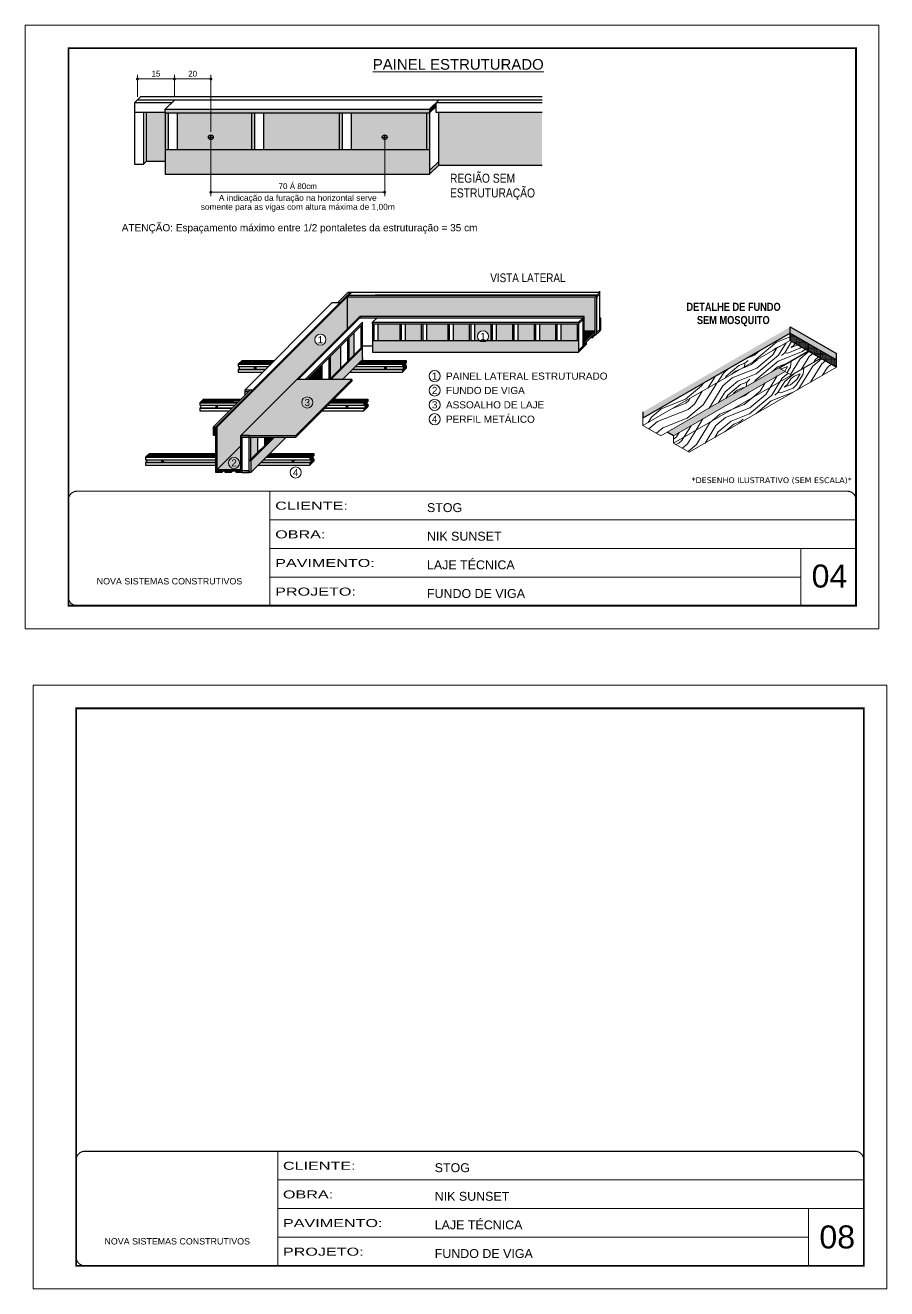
# Model space of a CAD drawing. Extents: x 1915 to 8168, y 631 to 2830.
# Drawn here: x 6670 to 8168, y 631 to 2830 of the extents above; entities that cross this region are included whole.
import ezdxf
from ezdxf.enums import TextEntityAlignment as Align

# ---------------------------------------------------------------- set-up
doc = ezdxf.new("R2010")
doc.units = 0
doc.linetypes.add('CONTINUO', pattern=[0])
doc.linetypes.add('DASHED', pattern=[0.75, 0.5, -0.25])
for name, color, linetype, lineweight in [('CARIMBO', 255, 'Continuous', 9), ('Demarcação 1', 251, 'Continuous', 9), ('Folhas', 255, 'Continuous', 9), ('fundo', 100, 'Continuous', 9), ('Madeira', 126, 'Continuous', 18), ('SARRAFO DE PRESSAO', 251, 'DASHED', 9)]:
    doc.layers.add(name, color=color, linetype=linetype, lineweight=lineweight)
for name, color, linetype in [('COTA', 241, 'Continuous'), ('HACHURA MADEIRAS', 1, 'Continuous'), ('material do compensado', 7, 'Continuous'), ('texto', 7, 'Continuous')]:
    doc.layers.add(name, color=color, linetype=linetype)
doc.layers.add('Demarcação 2', color=7, linetype='Continuous', lineweight=9, true_color=0xe0e0e0)
doc.styles.add('ARIAL', font='arial.ttf')
doc.styles.add('CESAR1', font='arial.ttf', dxfattribs={"oblique": 15})
doc.styles.add('ROMANC', font='techb___.ttf', dxfattribs={"height": 2.5})
doc.styles.get("Standard").update_dxf_attribs({"font": 'arial.ttf'})
doc.styles.add('stylellllll', font='verdana.ttf', dxfattribs={"height": 2})
doc.styles.add('Tecnologia', font='')
doc.styles.add('texto', font='ARIALN.TTF')
doc.styles.get('Tecnologia').set_extended_font_data('Forgotten Futurist')
doc.dimstyles.new('1x', dxfattribs={"dimtxt": 10, "dimasz": 5, "dimexe": 7, "dimexo": 5, "dimgap": 4, "dimtad": 1, "dimdec": 1, "dimdsep": 46, "dimtxsty": 'Standard', "dimblk": 'DOT', "dimcen": 0.09, "dimclrd": 4, "dimclre": 4, "dimclrt": 2, "dimadec": 0, "dimazin": 2, "dimtfac": 1, "dimtdec": 1, "dimtmove": 0, "dimatfit": 3, "dimldrblk": 'DOT', "dimfxl": 1, "dimtolj": 1, "dimtzin": 0, "dimlwd": 9, "dimlwe": 9, "dimarcsym": 0})
pattern_1 = [(45, (4462.4954, 50469.1856), (0.99436891, 3.64601934), [4.6875, -0.9375, 0, -0.9375])]
pattern_2 = [(355, (-41664.18, -567.66), (111.07494, 93.20294), [5.12645, -97.40264]), (85, (-41620.2, -535.49), (-93.20294, 111.07494), [10.2529, -92.27619]), (40, (-41641.52, -543.914), (8.936, 102.13894), [7.24881, -21.74642, 7.24881, -14.497615, 50.751904, -43.50449]), (40, (-41669.73, -572.32), (8.936, 102.13894), [7.24983, -14.49967, 7.24983, -115.99871]), (40, (-41633.09, -565.235), (8.936, 102.13894), [7.24983, -137.7482]), (40, (-41623.324, -571.236), (8.936, 102.13894), [7.24983, -137.7482]), (40, (-41637.75, -559.68), (8.936, 102.13894), [7.24983, -137.7482]), (40, (-41642.41, -554.13), (8.936, 102.13894), [14.49967, -130.49838]), (40, (-41610.174, -479.76), (8.936, 102.13894), [14.49967, -130.49838]), (40, (-41652.18, -548.13), (8.936, 102.13894), [28.99933, -115.99871]), (40, (-41656.84, -542.57), (8.936, 102.13894), [28.99933, -115.99871]), (40, (-41587.77, -517.74), (8.936, 102.13894), [28.99933, -115.99871]), (40, (-41661.05, -531.91), (8.936, 102.13894), [21.7497, -123.24834]), (40, (-41680.14, -514.805), (8.936, 102.13894), [21.7497, -123.24834]), (40, (-41670.82, -525.91), (8.936, 102.13894), [21.7497, -123.24834]), (40, (-41601.75, -501.08), (8.936, 102.13894), [36.24951, -108.74853]), (40, (-41611.515, -495.08), (8.936, 102.13894), [36.24951, -108.74853]), (40, (-41603.535, -521.51), (8.936, 102.13894), [50.74931, -94.24873]), (21.56505, (-41653.07, -558.34), (102.138945, -8.936), [11.4631, -217.79893]), (21.56505, (-41629.963, -529.486), (102.138945, -8.936), [11.4631, -217.79893]), (21.56505, (-41635.964, -539.254), (102.138945, -8.936), [11.4631, -217.79893]), (21.56505, (-41659.07, -568.11), (102.138945, -8.936), [22.9262, -206.33583]), (21.56505, (-41634.623, -523.933), (102.138945, -8.936), [34.3893, -194.87273]), (21.56505, (-41644.39, -517.93), (102.138945, -8.936), [45.8524, -183.40963]), (21.56505, (-41654.157, -511.93), (102.138945, -8.936), [45.8524, -183.40963]), (21.56505, (-41666.798, -479.95), (102.138945, -8.936), [45.8524, -183.40963]), (21.56505, (-41667.69, -490.163), (102.138945, -8.936), [57.3155, -171.94653]), (21.56505, (-41663.48, -500.824), (102.138945, -8.936), [57.3155, -171.94653]), (58.43495, (-41631.304, -544.807), (8.936, 102.138945), [11.4631, -217.79893]), (58.43495, (-41647.52, -553.68), (8.936, 102.138945), [11.4631, -217.79893]), (58.43495, (-41664.18, -567.66), (8.936, 102.138945), [22.9262, -206.33583]), (58.43495, (-41632.197, -555.02), (8.936, 102.138945), [22.9262, -206.33583]), (58.43495, (-41674.84, -571.875), (8.936, 102.138945), [34.3893, -194.87273]), (58.43495, (-41685.054, -570.98), (8.936, 102.138945), [45.8524, -183.40963]), (58.43495, (-41592.68, -573.916), (8.936, 102.138945), [45.8524, -183.40963]), (58.43495, (-41627.537, -560.575), (8.936, 102.138945), [45.8524, -183.40963]), (58.43495, (-41608.003, -572.576), (8.936, 102.138945), [57.3155, -171.94653]), (58.43495, (-41617.77, -566.575), (8.936, 102.138945), [57.3155, -171.94653])]
pattern_3 = [(0, (-30771.6621, -8321.6127), (0.82275303, 1.645506056), [0, -1.645506056])]

# ---------------------------------------------------------------- blocks, each defined once
blk = doc.blocks.new('9999999999')
at = {"color": 30, "linetype": 'CONTINUO'}
for p, q in [((98564.6, 34230.2), (98564.6, 34429.4)), ((98564.6, 34379.6), (99584, 34379.6)), ((98564.6, 34329.8), (99488, 34329.8)), ((99584, 34329.8), (99488, 34329.8)), ((99488, 34329.8), (99488, 34230.2)), ((98564.6, 34280), (99488, 34280))]:
    blk.add_line(p, q, dxfattribs=at)
at = {"color": 30, "linetype": 'CONTINUO', "const_width": 2}
blk.add_lwpolyline([(99584, 34230.2), (99584, 34414.4, 0.414214), (99569, 34429.4), (98229, 34429.4, 0.414214), (98214, 34414.4), (98214, 34245.2, 0.414214), (98229, 34230.2), (99584, 34230.2)], format="xyb", dxfattribs=at)
at = {"layer": 'Folhas'}
blk.add_lwpolyline([(98139, 34190.2), (99624, 34190.2), (99624, 35240.2), (98139, 35240.2)], close=True, dxfattribs=at)
at = {"layer": 'Folhas', "color": 30, "const_width": 3}
blk.add_lwpolyline([(98214, 34230.2), (99584, 34230.2), (99584, 35200.2), (98214, 35200.2)], close=True, dxfattribs=at)
at = {"color": 7, "linetype": 'Continuous', "ltscale": 5, "style": 'ARIAL'}
for s, height, p in [('STOG', 15.48, (98837.7, 34393.1)), ('NIK SUNSET', 15.48, (98837.7, 34343.3)), ('LAJE TÉCNICA', 15.483, (98837.7, 34293.5)), ('NOVA SISTEMAS CONSTRUTIVOS', 11.059, (98263.2, 34267.2)), ('FUNDO DE VIGA', 15.483, (98837.7, 34243.7))]:
    blk.add_text(s, height=height, dxfattribs=at).set_placement(p)
at = {"layer": 'Folhas', "color": 7, "style": 'Tecnologia', "width": 1.5}
for s, p in [('CLIENTE:', (98573.7, 34397.2)), ('OBRA:', (98573.7, 34347.3)), ('PAVIMENTO:', (98573.7, 34297.5)), ('PROJETO:', (98573.7, 34247.7))]:
    blk.add_text(s, height=14, dxfattribs=at).set_placement(p)
blk = doc.blocks.new('_Dot')
at = {"color": 0, "linetype": 'ByBlock', "lineweight": -2}
blk.add_line((-0.5, 0), (-1, 0), dxfattribs=at)
at = {"color": 0, "linetype": 'ByBlock', "const_width": 0.5}
blk.add_lwpolyline([(-0.25, 0, 1), (0.25, 0, 1)], format="xyb", close=True, dxfattribs=at)
blk = doc.blocks.new('*D5')
at = {"layer": 'COTA', "color": 4, "lineweight": 9, "transparency": 16777216}
for p, q in [((6865.1, 2705.1), (6865.1, 2743.5)), ((6870.1, 2736.5), (6924.5, 2736.5)), ((6929.5, 2704.7), (6929.5, 2743.5))]:
    blk.add_line(p, q, dxfattribs=at)
at = {"layer": 'Defpoints', "color": 0, "transparency": 16777216}
for p in [(6929.5, 2736.5), (6865.1, 2700.1), (6929.5, 2699.7)]:
    blk.add_point(p, dxfattribs=at)
at = {"layer": 'COTA', "color": 4, "lineweight": 9, "transparency": 16777216, "xscale": 5, "yscale": 5, "zscale": 5, "rotation": 180}
blk.add_blockref('_Dot', (6865.1, 2736.5), dxfattribs=at)
at = {"layer": 'COTA', "color": 4, "lineweight": 9, "transparency": 16777216, "xscale": 5, "yscale": 5, "zscale": 5}
blk.add_blockref('_Dot', (6929.5, 2736.5), dxfattribs=at)
at = {"layer": 'COTA', "color": 2, "transparency": 16777216, "insert": (6897.3, 2745.6), "char_height": 10, "attachment_point": 5}
blk.add_mtext('\\A1;15', dxfattribs=at)
blk = doc.blocks.new('*D6')
at = {"layer": 'COTA', "color": 4, "lineweight": 9, "transparency": 16777216}
for p, q in [((6929.5, 2704.7), (6929.5, 2743.5)), ((6934.5, 2736.5), (6987.8, 2736.5)), ((6992.8, 2644.3), (6992.8, 2743.5))]:
    blk.add_line(p, q, dxfattribs=at)
at = {"layer": 'Defpoints', "color": 0, "transparency": 16777216}
for p in [(6992.8, 2736.5), (6929.5, 2699.7), (6992.8, 2639.3)]:
    blk.add_point(p, dxfattribs=at)
at = {"layer": 'COTA', "color": 4, "lineweight": 9, "transparency": 16777216, "xscale": 5, "yscale": 5, "zscale": 5, "rotation": 180}
blk.add_blockref('_Dot', (6929.5, 2736.5), dxfattribs=at)
at = {"layer": 'COTA', "color": 4, "lineweight": 9, "transparency": 16777216, "xscale": 5, "yscale": 5, "zscale": 5}
blk.add_blockref('_Dot', (6992.8, 2736.5), dxfattribs=at)
at = {"layer": 'COTA', "color": 2, "transparency": 16777216, "insert": (6961.1, 2745.6), "char_height": 10, "attachment_point": 5}
blk.add_mtext('\\A1;20', dxfattribs=at)
blk = doc.blocks.new('*D7')
at = {"layer": 'COTA', "color": 4, "lineweight": 9, "transparency": 16777216}
for p, q in [((6992.8, 2634.3), (6992.8, 2532.4)), ((7295.2, 2634.3), (7295.2, 2532.4)), ((6997.8, 2539.4), (7290.2, 2539.4))]:
    blk.add_line(p, q, dxfattribs=at)
at = {"layer": 'Defpoints', "color": 0, "transparency": 16777216}
for p in [(6992.8, 2639.3), (7295.2, 2639.3), (7295.2, 2539.4)]:
    blk.add_point(p, dxfattribs=at)
at = {"layer": 'COTA', "color": 4, "lineweight": 9, "transparency": 16777216, "xscale": 5, "yscale": 5, "zscale": 5, "rotation": 180}
blk.add_blockref('_Dot', (6992.8, 2539.4), dxfattribs=at)
at = {"layer": 'COTA', "color": 4, "lineweight": 9, "transparency": 16777216, "xscale": 5, "yscale": 5, "zscale": 5}
blk.add_blockref('_Dot', (7295.2, 2539.4), dxfattribs=at)
at = {"layer": 'COTA', "color": 2, "transparency": 16777216, "insert": (7144, 2549.8), "char_height": 10, "attachment_point": 5}
blk.add_mtext('\\A1;70 Á 80cm', dxfattribs=at)

msp = doc.modelspace()

# ---------------------------------------------------------------- hatches: boundary and pattern name
at = {"linetype": 'ByBlock', "ltscale": 2}
for points in [[(7373.33, 2683.64), (6913.28, 2683.64), (6913.28, 2677.26), (7373.33, 2677.26)], [(6913.17, 2613.55), (6918.49, 2613.55), (6918.49, 2677.15), (6913.17, 2677.15)], [(7063.35, 2613.55), (7068.68, 2613.55), (7068.68, 2677.15), (7063.35, 2677.15)], [(7254.3, 2266.05), (7256.65, 2268.41), (7256.65, 2309.85), (7254.3, 2307.49)], [(7273.95, 2281.29), (7276.39, 2281.29), (7276.39, 2310.01), (7273.95, 2310.01)], [(7321.23, 2281.29), (7323.67, 2281.29), (7323.67, 2310.01), (7321.23, 2310.01)], [(7358.76, 2281.29), (7361.2, 2281.29), (7361.2, 2310.01), (7358.76, 2310.01)], [(7404.69, 2281.29), (7407.13, 2281.29), (7407.13, 2310.01), (7404.69, 2310.01)], [(7442.23, 2281.29), (7444.66, 2281.29), (7444.66, 2310.01), (7442.23, 2310.01)], [(7479.76, 2281.29), (7482.2, 2281.29), (7482.2, 2310.01), (7479.76, 2310.01)], [(7517.29, 2281.29), (7519.73, 2281.29), (7519.73, 2310.01), (7517.29, 2310.01)], [(7554.83, 2281.29), (7557.27, 2281.29), (7557.27, 2310.01), (7554.83, 2310.01)], [(7592.36, 2281.29), (7594.8, 2281.29), (7594.8, 2310.01), (7592.36, 2310.01)], [(7629.89, 2281.29), (7632.33, 2281.29), (7632.33, 2310.01), (7629.89, 2310.01)], [(7671.22, 2319.99), (7669.2, 2319.99), (7669.2, 2317.75)], [(7230.96, 2245.19), (7233.31, 2247.55), (7233.31, 2286.84), (7230.96, 2284.49)], [(7254.41, 2266.16), (7254.41, 2268.64), (7201.01, 2215.24), (7201.01, 2213.35), (7201.6, 2213.35)], [(7200.9, 2254.1), (7198.55, 2251.75), (7198.55, 2213.25), (7200.9, 2213.25)], [(7103.74, 2113.22), (7101.17, 2113.22), (7059.72, 2071.77), (7062.28, 2071.77)], [(7086.53, 2098.58), (7088.88, 2100.93), (7088.88, 2113.12), (7086.53, 2113.12)]]:
    msp.add_hatch(color=256, dxfattribs=at).paths.add_polyline_path(points)
for points in [[(7384.68, 2688.51), (7384.68, 2694.89), (7373.33, 2683.63), (7373.33, 2677.26)], [(7215.73, 2613.55), (7221.06, 2613.55), (7221.06, 2677.26), (7215.73, 2677.26)], [(7661.59, 2290.2), (7661.59, 2294.4), (7657.36, 2290.2), (7657.36, 2286.01)], [(7646.42, 2279.35), (7640.44, 2273.42), (7640.44, 2269.23), (7646.42, 2275.16)], [(7001.2, 2131.38), (6997.54, 2131.38), (6997.54, 2116.52), (7001.2, 2116.52)]]:
    msp.add_hatch(color=256).paths.add_polyline_path(points)
h = msp.add_hatch(color=256)
h.paths.add_polyline_path([(7373.33, 2577.01), (7373.33, 2570.63), (7389.56, 2586.72), (7389.56, 2593.1)])
h.paths.add_polyline_path([(7368.01, 2613.55), (7373.33, 2613.55), (7373.33, 2677.26), (7368.01, 2677.26)])
at = {"linetype": 'Continuous', "ltscale": 1.5}
h = msp.add_hatch(dxfattribs=at)
h.set_pattern_fill('ANSI36', color=256, scale=15, style=0)
h.set_pattern_definition(pattern_1)
h.paths.add_polyline_path([(7044.96, 2244.68), (7042.46, 2242.17), (7099.02, 2242.17), (7101.52, 2244.68)])
h = msp.add_hatch(dxfattribs=at)
h.set_pattern_fill('ANSI36', color=256, scale=15, style=0)
h.set_pattern_definition(pattern_1)
h.paths.add_polyline_path([(7330.65, 2244.68), (7252.92, 2244.68), (7250.42, 2242.17), (7328.15, 2242.17)])
h.paths.add_polyline_path([(7330.65, 2244.68), (7328.15, 2242.17), (7328.15, 2228.56), (7330.65, 2231.06)])
h = msp.add_hatch(dxfattribs=at)
h.set_pattern_fill('ANSI36', color=256, scale=15, style=0)
h.set_pattern_definition(pattern_1)
h.paths.add_polyline_path([(6977.98, 2177.31), (6975.48, 2174.8), (7032.04, 2174.8), (7034.54, 2177.31)])
h = msp.add_hatch(dxfattribs=at)
h.set_pattern_fill('ANSI36', color=256, scale=15, style=0)
h.set_pattern_definition(pattern_1)
h.paths.add_polyline_path([(7263.67, 2177.31), (7261.17, 2174.8), (7261.17, 2161.19), (7263.67, 2163.69)])
h.paths.add_polyline_path([(7204.67, 2177.31), (7202.16, 2174.8), (7261.17, 2174.8), (7263.67, 2177.31)])
h = msp.add_hatch(dxfattribs=at)
h.set_pattern_fill('ANSI36', color=256, scale=15, style=0)
h.set_pattern_definition(pattern_1)
h.paths.add_polyline_path([(6883.91, 2082.68), (6881.4, 2080.18), (6988.88, 2080.18), (6988.88, 2082.68)])
h = msp.add_hatch(dxfattribs=at)
h.set_pattern_fill('ANSI36', color=256, scale=15, style=0)
h.set_pattern_definition(pattern_1)
h.paths.add_polyline_path([(7169.6, 2082.68), (7167.09, 2080.18), (7167.09, 2066.56), (7169.6, 2069.07)])
h.paths.add_polyline_path([(7093.5, 2082.68), (7090.99, 2080.18), (7167.09, 2080.18), (7169.6, 2082.68)])
at = {"linetype": 'ByBlock', "ltscale": 2}
h = msp.add_hatch(color=256, dxfattribs=at)
h.paths.add_polyline_path([(7011.98, 2054.39), (7003.76, 2054.39), (7003.76, 2051.47), (7011.98, 2051.47)])
h.paths.add_polyline_path([(7028.28, 2054.39), (7017.49, 2054.39), (7017.49, 2051.47), (7028.28, 2051.47)])
h.paths.add_polyline_path([(7044.83, 2054.39), (7036.61, 2054.39), (7036.61, 2051.47), (7044.83, 2051.47)])
at = {"layer": 'Demarcação 1'}
h = msp.add_hatch(color=256, dxfattribs=at)
h.paths.add_polyline_path([(7023.49, 2068.29, 1), (7042.85, 2068.29, 1)], flags=17)
h.paths.add_polyline_path([(7044.83, 2115.99), (7229.87, 2301.03), (7229.87, 2357.5), (7229.87, 2357.5), (7003.76, 2131.39), (7003.76, 2056.96), (7044.83, 2098.02)])
h.paths.add_polyline_path([(7173.69, 2282.82, -1), (7193.04, 2282.82, -1)], flags=16)
h.paths.add_polyline_path([(7025.29, 2059.03), (7041.05, 2059.03), (7041.05, 2077.59), (7025.29, 2077.59)], flags=24)
h.paths.add_polyline_path([(7175.49, 2273.57), (7191.24, 2273.57), (7191.24, 2292.13), (7175.49, 2292.13)], flags=24)
for points in [[(7229.87, 2301.03), (7251.81, 2322.97), (7642.38, 2322.97), (7642.38, 2297.34), (7661.59, 2297.34), (7661.59, 2357.5), (7229.87, 2357.5)], [(7642.38, 2297.34), (7642.38, 2278.29), (7661.59, 2297.34)]]:
    msp.add_hatch(color=256, dxfattribs=at).paths.add_polyline_path(points)
h = msp.add_hatch(color=256, dxfattribs=at)
h.paths.add_polyline_path([(7003.76, 2056.96), (7044.83, 2056.96), (7044.83, 2098.02)])
h.paths.add_polyline_path([(7023.49, 2068.29, -1), (7042.85, 2068.29, -1)], flags=16)
h.paths.add_polyline_path([(7025.29, 2059.03), (7041.05, 2059.03), (7041.05, 2077.59), (7025.29, 2077.59)], flags=24)
at = {"layer": 'Demarcação 2'}
for points in [[(6913.28, 2677.26), (6913.28, 2677.26), (6913.28, 2677.26), (6913.28, 2678.32), (6880.29, 2678.32), (6880.29, 2593.1), (6913.28, 2593.1)], [(6934.83, 2613.55), (7063.46, 2613.55), (7063.46, 2677.26), (6934.83, 2677.26)], [(7085.01, 2613.55), (7215.73, 2613.55), (7215.73, 2677.26), (7085.01, 2677.26)], [(7389.56, 2678.32), (7389.56, 2586.72), (7568.84, 2586.72), (7568.84, 2678.32)], [(7373.33, 2613.55), (6913.28, 2613.55), (6913.28, 2577.01), (6913.28, 2570.63), (7373.33, 2570.63)], [(7283.92, 2281.29), (7321.33, 2281.29), (7321.33, 2310.11), (7283.92, 2310.11)], [(7331.2, 2281.29), (7358.87, 2281.29), (7358.87, 2310.11), (7331.2, 2310.11)], [(7368.73, 2281.29), (7404.8, 2281.29), (7404.8, 2310.11), (7368.73, 2310.11)], [(7414.67, 2281.29), (7442.33, 2281.29), (7442.33, 2310.11), (7414.67, 2310.11)], [(7489.73, 2281.29), (7517.4, 2281.29), (7517.4, 2310.11), (7489.73, 2310.11)], [(7527.27, 2281.29), (7554.93, 2281.29), (7554.93, 2310.11), (7527.27, 2310.11)], [(7564.8, 2281.29), (7592.47, 2281.29), (7592.47, 2310.11), (7564.8, 2310.11)], [(7602.33, 2281.29), (7630, 2281.29), (7630, 2310.11), (7602.33, 2310.11)], [(7233.42, 2247.65), (7242.09, 2256.32), (7242.09, 2295.28), (7233.42, 2286.61)], [(7201.01, 2215.24), (7218.75, 2232.98), (7218.75, 2271.94), (7201.01, 2254.2)], [(7256.76, 2251.43), (7256.76, 2268.51), (7201.6, 2213.35), (7221.6, 2213.35), (7256.75, 2248.51)], [(7632.44, 2281.29), (7472.77, 2281.29, -0.3830345), (7459.84, 2281.29), (7274.06, 2281.29), (7274.06, 2261.29), (7632.44, 2261.29)], [(7160.16, 2213.35), (7186.34, 2213.35), (7186.34, 2239.53)], [(7062.07, 2074.12), (7074.32, 2086.37), (7074.32, 2113.22), (7062.07, 2113.22)], [(7124.04, 2113.22), (7118.55, 2113.22), (7103.74, 2113.22), (7062.28, 2071.77), (7062.28, 2051.47)], [(7088.99, 2101.04), (7101.17, 2113.22), (7088.99, 2113.22)]]:
    msp.add_hatch(color=256, dxfattribs=at).paths.add_polyline_path(points)
h = msp.add_hatch(color=256, dxfattribs=at)
h.paths.add_polyline_path([(7291.06, 2635.08, -1), (7299.42, 2635.08, -1)], flags=16)
h.paths.add_polyline_path([(7237.28, 2613.55), (7368.01, 2613.55), (7368.01, 2677.26), (7237.28, 2677.26)])
h = msp.add_hatch(color=256, dxfattribs=at)
h.paths.add_polyline_path([(7475.98, 2288.49, -1), (7456.63, 2288.49, -1)], flags=16)
h.paths.add_polyline_path([(7458.43, 2279.24), (7474.18, 2279.24), (7474.18, 2297.79), (7458.43, 2297.79)], flags=24)
h.paths.add_polyline_path([(7452.2, 2281.29), (7479.87, 2281.29), (7479.87, 2310.11), (7452.2, 2310.11)])
h = msp.add_hatch(color=256, dxfattribs=at)
h.paths.add_polyline_path([(7044.83, 2115.99), (7047.4, 2115.99), (7059.72, 2115.99), (7140.47, 2115.99), (7237.83, 2213.35), (7142.19, 2213.35)])
h.paths.add_polyline_path([(7152.57, 2163.97), (7168.44, 2163.97), (7168.44, 2182.86), (7152.57, 2182.86)], flags=24)
at = {"layer": 'fundo'}
h = msp.add_hatch(color=252, dxfattribs=at)
h.dxf.hatch_style = 1
h.paths.add_polyline_path([(7744.48, 2157.01), (7744.48, 2146.35), (8000.63, 2294.24), (8000.63, 2304.89)])
h = msp.add_hatch(color=252, dxfattribs=at)
h.dxf.hatch_style = 1
h.paths.add_polyline_path([(8031.71, 2286.95), (8000.63, 2304.89), (8000.63, 2294.24), (8031.71, 2276.3), (8081.04, 2247.81), (8081.04, 2258.47)])
h = msp.add_hatch(color=252, dxfattribs=at)
h.dxf.hatch_style = 1
h.paths.add_polyline_path([(7992, 2227.5), (7981.63, 2233.48), (7981.63, 2234.36), (7786.84, 2121.9), (7797.76, 2115.59)])
at = {"layer": 'HACHURA MADEIRAS'}
h = msp.add_hatch(dxfattribs=at)
h.set_pattern_fill('DOTS', scale=1.036539)
h.set_pattern_definition(pattern_3)
h.paths.add_polyline_path([(8031.71, 2263.27), (8031.71, 2276.3), (8000.63, 2294.24), (8000.63, 2281.22)])
h = msp.add_hatch(dxfattribs=at)
h.set_pattern_fill('DOTS', scale=1.036539)
h.set_pattern_definition(pattern_3)
h.paths.add_polyline_path([(8032.47, 2275.86), (8032.47, 2262.83), (8053.6, 2250.63), (8053.6, 2263.65)])
h = msp.add_hatch(dxfattribs=at)
h.set_pattern_fill('DOTS', scale=1.036539)
h.set_pattern_definition(pattern_3)
h.paths.add_polyline_path([(8053.91, 2263.48), (8053.91, 2250.46), (8081.04, 2234.79), (8081.04, 2247.81)])
at = {"layer": 'Madeira'}
h = msp.add_hatch(dxfattribs=at)
h.set_pattern_fill('PATRON00077', color=256, scale=102.529099, angle=355, pattern_type=2)
h.set_pattern_definition(pattern_2)
h.paths.add_polyline_path([(7744.48, 2146.35), (7744.48, 2133.33), (8000.63, 2281.22), (8000.63, 2294.24)])
h = msp.add_hatch(dxfattribs=at)
h.set_pattern_fill('PATRON00077', color=256, scale=102.529099, angle=355, pattern_type=2)
h.set_pattern_definition([(355, (-10561.66, -69808.23), (111.07494, 93.20294), [5.12645, -97.40264]), (85, (-10517.68, -69776.06), (-93.20294, 111.07494), [10.25291, -92.27619]), (40, (-10539, -69784.48), (8.936, 102.138945), [7.248807, -21.74642, 7.248807, -14.497615, 50.751904, -43.504487]), (40, (-10567.215, -69812.89), (8.936, 102.138945), [7.24983, -14.499665, 7.24983, -115.99871]), (40, (-10530.57, -69805.805), (8.936, 102.138945), [7.24983, -137.74821]), (40, (-10520.806, -69811.805), (8.936, 102.138945), [7.24983, -137.74821]), (40, (-10535.23, -69800.25), (8.936, 102.138945), [7.24983, -137.74821]), (40, (-10539.89, -69794.7), (8.936, 102.138945), [14.49967, -130.49838]), (40, (-10507.656, -69720.33), (8.936, 102.138945), [14.49967, -130.49838]), (40, (-10549.66, -69788.7), (8.936, 102.138945), [28.99933, -115.99871]), (40, (-10554.32, -69783.14), (8.936, 102.138945), [28.99933, -115.99871]), (40, (-10485.25, -69758.31), (8.936, 102.138945), [28.99933, -115.99871]), (40, (-10558.53, -69772.48), (8.936, 102.138945), [21.7497, -123.24834]), (40, (-10577.62, -69755.374), (8.936, 102.138945), [21.7497, -123.24834]), (40, (-10568.3, -69766.48), (8.936, 102.138945), [21.7497, -123.24834]), (40, (-10499.23, -69741.65), (8.936, 102.138945), [36.24951, -108.74853]), (40, (-10509, -69735.65), (8.936, 102.138945), [36.24951, -108.74853]), (40, (-10501.02, -69762.076), (8.936, 102.138945), [50.74931, -94.24873]), (21.56505, (-10550.554, -69798.91), (102.138945, -8.936), [11.4631, -217.79893]), (21.56505, (-10527.445, -69770.056), (102.138945, -8.936), [11.4631, -217.79893]), (21.56505, (-10533.446, -69779.823), (102.138945, -8.936), [11.4631, -217.79893]), (21.56505, (-10556.554, -69808.68), (102.138945, -8.936), [22.9262, -206.33583]), (21.56505, (-10532.105, -69764.502), (102.138945, -8.936), [34.3893, -194.87273]), (21.56505, (-10541.872, -69758.5), (102.138945, -8.936), [45.8524, -183.40963]), (21.56505, (-10551.64, -69752.5), (102.138945, -8.936), [45.8524, -183.40963]), (21.56505, (-10564.28, -69720.52), (102.138945, -8.936), [45.8524, -183.40963]), (21.56505, (-10565.173, -69730.733), (102.138945, -8.936), [57.31551, -171.94653]), (21.56505, (-10560.96, -69741.394), (102.138945, -8.936), [57.31551, -171.94653]), (58.43495, (-10528.786, -69785.377), (8.936, 102.138945), [11.4631, -217.79893]), (58.43495, (-10545, -69794.25), (8.936, 102.138945), [11.4631, -217.79893]), (58.43495, (-10561.66, -69808.23), (8.936, 102.138945), [22.9262, -206.33583]), (58.43495, (-10529.68, -69795.59), (8.936, 102.138945), [22.9262, -206.33583]), (58.43495, (-10572.32, -69812.444), (8.936, 102.138945), [34.3893, -194.87273]), (58.43495, (-10582.536, -69811.55), (8.936, 102.138945), [45.8524, -183.40963]), (58.43495, (-10490.164, -69814.486), (8.936, 102.138945), [45.8524, -183.40963]), (58.43495, (-10525.02, -69801.145), (8.936, 102.138945), [45.8524, -183.40963]), (58.43495, (-10505.485, -69813.146), (8.936, 102.138945), [57.31551, -171.94653]), (58.43495, (-10515.25, -69807.145), (8.936, 102.138945), [57.31551, -171.94653])])
h.paths.add_polyline_path([(7744.48, 2133.33), (7775.56, 2115.39), (8031.71, 2263.27), (8000.63, 2281.22)])
h = msp.add_hatch(dxfattribs=at)
h.set_pattern_fill('PATRON00077', color=256, scale=102.529099, angle=355, pattern_type=2)
h.set_pattern_definition(pattern_2)
h.paths.add_polyline_path([(7824.91, 2086.91), (8081.04, 2234.79), (8053.91, 2250.46), (7797.86, 2102.63)])
h = msp.add_hatch(dxfattribs=at)
h.set_pattern_fill('PATRON00077', color=256, scale=102.529099, angle=355, pattern_type=2)
h.set_pattern_definition([(355, (-41686.14, -554.92), (111.07494, 93.20294), [5.12645, -97.40264]), (85, (-41642.16, -522.75), (-93.20294, 111.07494), [10.2529, -92.27619]), (40, (-41663.48, -531.174), (8.936, 102.13894), [7.24881, -21.74642, 7.24881, -14.497615, 50.751904, -43.50449]), (40, (-41691.7, -559.58), (8.936, 102.13894), [7.24983, -14.49967, 7.24983, -115.99871]), (40, (-41655.055, -552.496), (8.936, 102.13894), [7.24983, -137.7482]), (40, (-41645.29, -558.496), (8.936, 102.13894), [7.24983, -137.7482]), (40, (-41659.715, -546.94), (8.936, 102.13894), [7.24983, -137.7482]), (40, (-41664.375, -541.39), (8.936, 102.13894), [14.49967, -130.49838]), (40, (-41632.14, -467.02), (8.936, 102.13894), [14.49967, -130.49838]), (40, (-41674.14, -535.39), (8.936, 102.13894), [28.99933, -115.99871]), (40, (-41678.8, -529.834), (8.936, 102.13894), [28.99933, -115.99871]), (40, (-41609.73, -505), (8.936, 102.13894), [28.99933, -115.99871]), (40, (-41683.016, -519.17), (8.936, 102.13894), [21.7497, -123.24834]), (40, (-41702.1, -502.065), (8.936, 102.13894), [21.7497, -123.24834]), (40, (-41692.78, -513.17), (8.936, 102.13894), [21.7497, -123.24834]), (40, (-41623.71, -488.34), (8.936, 102.13894), [36.24951, -108.74853]), (40, (-41633.48, -482.34), (8.936, 102.13894), [36.24951, -108.74853]), (40, (-41625.5, -508.77), (8.936, 102.13894), [50.74931, -94.24873]), (21.56505, (-41675.036, -545.6), (102.138945, -8.936), [11.4631, -217.79893]), (21.56505, (-41651.927, -516.747), (102.138945, -8.936), [11.4631, -217.79893]), (21.56505, (-41657.93, -526.514), (102.138945, -8.936), [11.4631, -217.79893]), (21.56505, (-41681.036, -555.37), (102.138945, -8.936), [22.9262, -206.33583]), (21.56505, (-41656.587, -511.193), (102.138945, -8.936), [34.3893, -194.87273]), (21.56505, (-41666.355, -505.193), (102.138945, -8.936), [45.8524, -183.40963]), (21.56505, (-41676.12, -499.19), (102.138945, -8.936), [45.8524, -183.40963]), (21.56505, (-41688.76, -467.21), (102.138945, -8.936), [45.8524, -183.40963]), (21.56505, (-41689.655, -477.424), (102.138945, -8.936), [57.3155, -171.94653]), (21.56505, (-41685.44, -488.085), (102.138945, -8.936), [57.3155, -171.94653]), (58.43495, (-41653.268, -532.07), (8.936, 102.138945), [11.4631, -217.79893]), (58.43495, (-41669.48, -540.94), (8.936, 102.138945), [11.4631, -217.79893]), (58.43495, (-41686.143, -554.92), (8.936, 102.138945), [22.9262, -206.33583]), (58.43495, (-41654.16, -542.28), (8.936, 102.138945), [22.9262, -206.33583]), (58.43495, (-41696.804, -559.135), (8.936, 102.138945), [34.3893, -194.87273]), (58.43495, (-41707.02, -558.24), (8.936, 102.138945), [45.8524, -183.40963]), (58.43495, (-41614.646, -561.177), (8.936, 102.138945), [45.8524, -183.40963]), (58.43495, (-41649.5, -547.836), (8.936, 102.138945), [45.8524, -183.40963]), (58.43495, (-41629.967, -559.837), (8.936, 102.138945), [57.3155, -171.94653]), (58.43495, (-41639.734, -553.836), (8.936, 102.138945), [57.3155, -171.94653])])
h.paths.add_polyline_path([(8002.77, 2221.28), (8053.6, 2250.63), (8031.94, 2263.2), (7981.63, 2233.48)])
h = msp.add_hatch(dxfattribs=at)
h.set_pattern_fill('PATRON00077', color=256, scale=102.529099, angle=355, pattern_type=2)
h.set_pattern_definition(pattern_2)
h.paths.add_polyline_path([(8003.13, 2221.07), (7991.85, 2227.58), (7797.69, 2115.55), (7797.76, 2102.57)])

# ---------------------------------------------------------------- linework, layer by layer
at = {"linetype": 'ByBlock', "ltscale": 2}
for p, q in [((6859.85, 2694.89), (6870.29, 2705.33)), ((6859.85, 2694.89), (6859.85, 2678.32)), ((6929.5, 2699.73), (6913.28, 2683.64)), ((6913.28, 2683.64), (7373.34, 2683.64)), ((6913.28, 2677.26), (6913.28, 2683.64)), ((7389.56, 2699.73), (7373.33, 2683.63)), ((7384.68, 2688.51), (7373.33, 2677.26)), ((7373.33, 2683.63), (7373.33, 2570.63)), ((7384.68, 2678.32), (7384.68, 2694.89)), ((6859.85, 2678.32), (6859.85, 2588.26)), ((6875.45, 2678.32), (6875.45, 2588.26)), ((6880.29, 2678.32), (6880.29, 2593.1)), ((6913.28, 2677.26), (6913.28, 2570.63)), ((6913.28, 2677.26), (6913.28, 2577.01)), ((6913.28, 2677.26), (7373.33, 2677.26)), ((6918.6, 2677.26), (6918.6, 2613.55)), ((6934.83, 2613.55), (6934.83, 2677.26)), ((7063.46, 2677.26), (7063.46, 2613.55)), ((7068.79, 2677.26), (7068.79, 2613.55)), ((7085.01, 2613.55), (7085.01, 2677.26)), ((7215.73, 2677.26), (7215.73, 2613.55)), ((7221.06, 2677.26), (7221.06, 2613.55)), ((7237.28, 2613.55), (7237.28, 2677.26)), ((7368.01, 2677.26), (7368.01, 2613.55)), ((7389.56, 2586.72), (7389.56, 2678.32)), ((6875.45, 2588.26), (6880.29, 2593.1)), ((6913.28, 2593.1), (6880.28, 2593.1)), ((6913.28, 2593.1), (6880.29, 2593.1)), ((7389.56, 2593.1), (7373.33, 2577.01)), ((7389.56, 2586.72), (7373.33, 2570.63)), ((7669.2, 2362.2), (7664.15, 2357.19)), ((7144.76, 2213.35), (7254.37, 2322.97)), ((7256.76, 2251.43), (7256.76, 2309.95)), ((7281.49, 2320.4), (7274.06, 2313.03)), ((7274.06, 2313.03), (7632.44, 2313.03)), ((7274.06, 2310.11), (7274.06, 2313.03)), ((7274.06, 2310.11), (7632.44, 2310.11)), ((7274.06, 2310.11), (7274.06, 2261.29)), ((7274.06, 2310.11), (7274.06, 2281.29)), ((7276.5, 2310.11), (7276.5, 2281.29)), ((7283.92, 2281.29), (7283.92, 2310.11)), ((7321.33, 2310.11), (7321.33, 2281.29)), ((7323.77, 2310.11), (7323.77, 2281.29)), ((7331.2, 2281.29), (7331.2, 2310.11)), ((7358.87, 2310.11), (7358.87, 2281.29)), ((7361.31, 2310.11), (7361.31, 2281.29)), ((7368.73, 2281.29), (7368.73, 2310.11)), ((7404.8, 2310.11), (7404.8, 2281.29)), ((7407.24, 2310.11), (7407.24, 2281.29)), ((7414.67, 2281.29), (7414.67, 2310.11)), ((7442.33, 2310.11), (7442.33, 2281.29)), ((7444.77, 2310.11), (7444.77, 2281.29)), ((7452.2, 2281.29), (7452.2, 2310.11)), ((7479.87, 2310.11), (7479.87, 2281.29)), ((7482.3, 2310.11), (7482.3, 2281.29)), ((7489.73, 2281.29), (7489.73, 2310.11)), ((7517.4, 2310.11), (7517.4, 2281.29)), ((7519.84, 2310.11), (7519.84, 2281.29)), ((7527.27, 2281.29), (7527.27, 2310.11)), ((7554.93, 2310.11), (7554.93, 2281.29)), ((7557.37, 2310.11), (7557.37, 2281.29)), ((7564.8, 2281.29), (7564.8, 2310.11)), ((7592.47, 2310.11), (7592.47, 2281.29)), ((7594.91, 2310.11), (7594.91, 2281.29)), ((7602.33, 2281.29), (7602.33, 2310.11)), ((7630, 2310.11), (7630, 2281.29)), ((7639.87, 2320.4), (7632.44, 2313.03)), ((7639.87, 2317.48), (7632.44, 2310.11)), ((7632.44, 2313.03), (7632.44, 2310.11)), ((7632.44, 2310.11), (7632.44, 2261.29)), ((7639.87, 2320.4), (7642.38, 2322.97)), ((7639.87, 2320.4), (7639.87, 2268.66)), ((7669.2, 2317.75), (7671.22, 2319.99)), ((7671.22, 2319.99), (7669.2, 2319.99)), ((7671.22, 2299.99), (7671.22, 2319.99)), ((7233.42, 2247.65), (7233.42, 2286.95)), ((7242.09, 2256.32), (7242.09, 2295.28)), ((7254.41, 2266.16), (7254.41, 2307.6)), ((7669.2, 2297.75), (7661.59, 2290.2)), ((7669.2, 2297.75), (7671.22, 2299.99)), ((7256.76, 2270.99), (7199.12, 2213.35)), ((7218.75, 2232.98), (7218.75, 2272.28)), ((7231.07, 2245.3), (7231.07, 2284.6)), ((7274.06, 2271.58), (7256.76, 2271.58)), ((7639.87, 2271.58), (7632.44, 2264.21)), ((7639.87, 2268.66), (7632.44, 2261.29)), ((7646.42, 2275.16), (7636.04, 2264.86)), ((7642.38, 2271.14), (7639.87, 2268.66)), ((7044.96, 2244.68), (7101.52, 2244.68)), ((7047.03, 2246.74), (7103.57, 2246.74)), ((7198.66, 2213.35), (7198.66, 2251.85)), ((7201.01, 2213.35), (7201.01, 2254.2)), ((7252.92, 2244.68), (7330.65, 2244.68)), ((7254.99, 2246.74), (7332.72, 2246.74)), ((7256.76, 2251.43), (7256.75, 2248.51)), ((7330.65, 2244.68), (7330.65, 2231.06)), ((7331.28, 2244.38), (7331.28, 2232.46)), ((7332.1, 2245.2), (7332.1, 2241.93)), ((7040.39, 2240.1), (7040.39, 2235.91)), ((7040.39, 2240.1), (7083.63, 2240.1)), ((7040.39, 2240.1), (7096.97, 2240.1)), ((7040.39, 2235.91), (7092.8, 2235.91)), ((7040.39, 2231.04), (7087.96, 2231.04)), ((7040.39, 2226.49), (7070.1, 2226.49)), ((7040.39, 2226.49), (7083.43, 2226.49)), ((7041.03, 2231.68), (7088.59, 2231.68)), ((7041.83, 2235.91), (7041.83, 2231.68)), ((7042.46, 2242.17), (7099.02, 2242.17)), ((7234.73, 2226.49), (7326.08, 2226.49)), ((7239.28, 2231.04), (7326.08, 2231.04)), ((7239.92, 2231.68), (7326.72, 2231.68)), ((7244.16, 2235.91), (7326.08, 2235.91)), ((7248.35, 2240.1), (7326.08, 2240.1)), ((7250.42, 2242.17), (7328.15, 2242.17)), ((7326.08, 2240.1), (7326.08, 2235.91)), ((7326.72, 2239.82), (7326.72, 2236.55)), ((7326.72, 2228.71), (7327.52, 2228.71)), ((7327.52, 2240.63), (7327.52, 2228.71)), ((7328.15, 2242.17), (7328.15, 2228.56)), ((7331.28, 2241.93), (7332.1, 2241.93)), ((7331.28, 2237.68), (7332.72, 2237.68)), ((7331.28, 2237.06), (7332.1, 2237.06)), ((7331.28, 2233.28), (7332.1, 2233.28)), ((7332.1, 2237.06), (7332.1, 2233.28)), ((7237.95, 2213.35), (7237.95, 2210.59)), ((6977.98, 2177.31), (7043.45, 2177.31)), ((6980.05, 2179.37), (7045.52, 2179.37)), ((7052.53, 2186.38), (7052.53, 2195.4)), ((7052.53, 2192.48), (7058.63, 2192.48)), ((7204.65, 2177.31), (7263.67, 2177.31)), ((7206.72, 2179.37), (7265.74, 2179.37)), ((7263.67, 2177.31), (7263.67, 2163.69)), ((7264.3, 2177.01), (7264.3, 2165.09)), ((7265.12, 2177.83), (7265.12, 2174.56)), ((6973.41, 2172.73), (7016.65, 2172.73)), ((6973.41, 2172.73), (7038.88, 2172.73)), ((6973.41, 2172.73), (6973.41, 2168.54)), ((6973.41, 2168.54), (7034.68, 2168.54)), ((6973.41, 2163.67), (7029.81, 2163.67)), ((6973.41, 2159.12), (7003.12, 2159.12)), ((6973.41, 2159.12), (7025.26, 2159.12)), ((6974.05, 2164.31), (7030.45, 2164.31)), ((6974.85, 2168.54), (6974.85, 2164.31)), ((6975.48, 2174.8), (7040.95, 2174.8)), ((7186.46, 2159.12), (7259.1, 2159.12)), ((7191.01, 2163.67), (7259.1, 2163.67)), ((7191.65, 2164.31), (7259.74, 2164.31)), ((7195.88, 2168.54), (7259.1, 2168.54)), ((7200.08, 2172.73), (7259.1, 2172.73)), ((7202.14, 2174.8), (7261.17, 2174.8)), ((7259.1, 2172.73), (7259.1, 2168.54)), ((7259.74, 2172.45), (7259.74, 2169.18)), ((7259.74, 2161.34), (7260.54, 2161.34)), ((7260.54, 2173.26), (7260.54, 2161.34)), ((7261.17, 2174.8), (7261.17, 2161.19)), ((7264.3, 2174.56), (7265.12, 2174.56)), ((7264.3, 2170.31), (7265.74, 2170.31)), ((7264.3, 2169.69), (7265.12, 2169.69)), ((7264.3, 2165.91), (7265.12, 2165.91)), ((7265.12, 2169.69), (7265.12, 2165.91)), ((6997.54, 2116.52), (6997.54, 2131.38)), ((6997.54, 2116.52), (7001.2, 2116.52)), ((7001.2, 2131.39), (7003.76, 2131.39)), ((7044.83, 2115.99), (7047.4, 2115.99)), ((7050.61, 2113.22), (7118.55, 2113.22)), ((7059.72, 2054.39), (7059.72, 2113.22)), ((7062.07, 2074.12), (7062.07, 2113.09)), ((7074.32, 2086.37), (7074.32, 2113.22)), ((7086.64, 2098.69), (7086.64, 2113.22)), ((7088.99, 2101.04), (7088.99, 2113.22)), ((7140.47, 2115.99), (7140.47, 2113.22)), ((6879.34, 2078.11), (6975.54, 2078.11)), ((6879.34, 2078.11), (7001.2, 2078.11)), ((6879.34, 2078.11), (6879.34, 2073.92)), ((6879.34, 2073.92), (7001.2, 2073.92)), ((6879.34, 2069.05), (7001.2, 2069.05)), ((6879.97, 2069.68), (7001.2, 2069.68)), ((6880.78, 2073.92), (6880.78, 2069.68)), ((6881.4, 2080.18), (7001.2, 2080.18)), ((6883.91, 2082.68), (7001.2, 2082.68)), ((6885.98, 2084.75), (7001.2, 2084.75)), ((7079.86, 2069.05), (7165.02, 2069.05)), ((7080.5, 2069.68), (7165.66, 2069.68)), ((7084.73, 2073.92), (7165.02, 2073.92)), ((7088.92, 2078.11), (7165.02, 2078.11)), ((7090.99, 2080.18), (7167.09, 2080.18)), ((7093.5, 2082.68), (7169.6, 2082.68)), ((7095.56, 2084.75), (7171.67, 2084.75)), ((7165.02, 2078.11), (7165.02, 2073.92)), ((7165.66, 2077.83), (7165.66, 2074.55)), ((7165.66, 2066.71), (7166.47, 2066.71)), ((7166.47, 2078.64), (7166.47, 2066.71)), ((7167.09, 2080.18), (7167.09, 2066.56)), ((7169.6, 2082.68), (7169.6, 2069.07)), ((7170.22, 2082.39), (7170.22, 2070.47)), ((7170.22, 2079.93), (7171.04, 2079.93)), ((7170.22, 2075.69), (7171.67, 2075.69)), ((7170.22, 2075.06), (7171.04, 2075.06)), ((7170.22, 2071.29), (7171.04, 2071.29)), ((7171.04, 2083.21), (7171.04, 2079.93)), ((7171.04, 2075.06), (7171.04, 2071.29)), ((6879.34, 2064.5), (6975.54, 2064.5)), ((6879.34, 2064.5), (7001.2, 2064.5)), ((7059.72, 2054.39), (7059.72, 2051.47)), ((7075.31, 2064.5), (7165.02, 2064.5))]:
    msp.add_line(p, q, dxfattribs=at)
for p, q in [((7568.84, 2705.33), (6870.29, 2705.33)), ((6924.63, 2694.89), (6859.85, 2694.89)), ((7568.84, 2699.73), (6864.69, 2699.73)), ((7568.84, 2694.89), (7384.68, 2694.89)), ((6913.28, 2678.32), (6859.85, 2678.32)), ((7568.84, 2678.32), (7384.68, 2678.32)), ((6913.15, 2613.55), (7373.33, 2613.55)), ((6859.85, 2588.26), (6875.45, 2588.26)), ((6913.28, 2570.63), (7373.33, 2570.63)), ((7234.92, 2365.12), (7001.2, 2131.39)), ((7237.49, 2365.12), (7003.76, 2131.39)), ((7231.26, 2365.12), (7213.17, 2347.02)), ((7229.87, 2357.5), (7661.59, 2357.5)), ((7229.87, 2357.5), (7229.87, 2301.03)), ((7669.2, 2365.12), (7231.26, 2365.12)), ((7232.44, 2360.07), (7664.15, 2360.07)), ((7664.15, 2360.07), (7278.54, 2360.07)), ((7664.15, 2360.07), (7661.59, 2357.5)), ((7661.59, 2290.2), (7661.59, 2357.5)), ((7669.2, 2365.12), (7664.15, 2360.07)), ((7664.15, 2292.75), (7664.15, 2360.07)), ((7664.15, 2360.07), (7664.15, 2353.91)), ((7669.2, 2299.99), (7669.2, 2367.35)), ((7669.2, 2297.75), (7669.2, 2365.12)), ((7203.27, 2347.02), (7052.53, 2195.4)), ((7216.83, 2347.02), (7203.27, 2347.02)), ((7251.81, 2322.97), (7044.83, 2115.99)), ((7157.08, 2213.35), (7256.76, 2313.03)), ((7160.16, 2213.35), (7256.76, 2309.95)), ((7642.38, 2322.97), (7251.81, 2322.97)), ((7639.87, 2320.4), (7251.81, 2320.4)), ((7256.76, 2261.29), (7256.76, 2313.03)), ((7642.38, 2271.14), (7642.38, 2322.97)), ((7661.59, 2294.4), (7640.44, 2273.42)), ((7661.59, 2297.34), (7642.38, 2278.29)), ((7657.36, 2290.2), (7657.36, 2286.01)), ((7669.2, 2300.67), (7664.15, 2295.63)), ((7256.75, 2268.51), (7201.6, 2213.35)), ((7274.06, 2281.29), (7632.44, 2281.29)), ((7646.42, 2275.16), (7646.42, 2279.35)), ((7657.36, 2286.01), (7653.13, 2286.01)), ((7047.03, 2246.74), (7040.39, 2240.1)), ((7256.75, 2248.51), (7221.6, 2213.35)), ((7274.06, 2261.29), (7632.44, 2261.29)), ((7332.72, 2246.74), (7326.08, 2240.1)), ((7332.1, 2245.2), (7331.28, 2244.38)), ((7332.72, 2242.55), (7332.1, 2241.93)), ((7186.34, 2213.35), (7186.34, 2239.53)), ((7326.72, 2236.55), (7326.08, 2235.91)), ((7332.72, 2233.13), (7326.08, 2226.49)), ((7327.52, 2240.63), (7326.72, 2239.82)), ((7327.52, 2228.71), (7326.72, 2227.9)), ((7332.1, 2233.28), (7331.28, 2232.46)), ((7332.72, 2237.68), (7332.1, 2237.06)), ((7140.47, 2115.99), (7237.83, 2213.35)), ((7140.59, 2113.22), (7237.95, 2210.59)), ((7237.95, 2213.35), (7142.19, 2213.35)), ((6980.05, 2179.37), (6973.41, 2172.73)), ((7061.55, 2195.4), (6997.54, 2131.39)), ((7052.53, 2195.4), (7065.21, 2195.4)), ((7265.74, 2179.37), (7259.1, 2172.73)), ((7265.12, 2177.83), (7264.3, 2177.01)), ((7259.74, 2169.18), (7259.1, 2168.54)), ((7265.74, 2165.76), (7259.1, 2159.12)), ((7260.54, 2173.26), (7259.74, 2172.45)), ((7260.54, 2161.34), (7259.74, 2160.53)), ((7265.12, 2165.91), (7264.3, 2165.09)), ((7265.74, 2175.18), (7265.12, 2174.56)), ((7265.74, 2170.31), (7265.12, 2169.69)), ((6997.54, 2131.38), (7001.2, 2131.38)), ((7001.2, 2054.39), (7001.2, 2131.39)), ((7003.76, 2051.47), (7003.76, 2131.39)), ((7044.83, 2051.47), (7044.83, 2115.99)), ((7044.83, 2115.99), (7140.47, 2115.99)), ((7044.83, 2115.99), (7044.83, 2113.22)), ((7044.83, 2113.22), (7051.74, 2113.22)), ((7059.72, 2115.99), (7047.4, 2115.99)), ((7047.4, 2054.39), (7047.4, 2113.22)), ((7047.4, 2113.22), (7047.4, 2112.91)), ((7059.72, 2051.47), (7059.72, 2115.99)), ((7101.17, 2113.22), (7059.72, 2071.77)), ((7124.04, 2113.22), (7062.28, 2051.47)), ((7103.74, 2113.22), (7062.28, 2071.77)), ((7118.55, 2113.22), (7140.59, 2113.22)), ((7044.83, 2098.02), (7003.76, 2056.96)), ((6885.98, 2084.75), (6879.34, 2078.11)), ((7062.28, 2071.77), (7059.72, 2071.77)), ((7062.28, 2071.77), (7062.28, 2051.47)), ((7171.67, 2084.75), (7165.02, 2078.11)), ((7165.66, 2074.55), (7165.02, 2073.92)), ((7171.67, 2071.14), (7165.02, 2064.5)), ((7166.47, 2078.64), (7165.66, 2077.83)), ((7166.47, 2066.71), (7165.66, 2065.91)), ((7171.04, 2083.21), (7170.22, 2082.39)), ((7171.04, 2071.29), (7170.22, 2070.47)), ((7171.67, 2080.56), (7171.04, 2079.93)), ((7171.67, 2075.69), (7171.04, 2075.06)), ((7001.2, 2051.47), (7001.2, 2054.39)), ((7011.98, 2051.47), (7001.2, 2051.47)), ((7003.76, 2056.96), (7044.83, 2056.96)), ((7003.76, 2054.39), (7044.83, 2054.39)), ((7003.76, 2054.39), (7011.98, 2054.39)), ((7011.98, 2054.39), (7011.98, 2051.47)), ((7011.98, 2051.47), (7014.9, 2054.39)), ((7017.49, 2054.39), (7028.28, 2054.39)), ((7017.49, 2051.47), (7017.49, 2054.39)), ((7028.28, 2051.47), (7017.49, 2051.47)), ((7028.28, 2051.47), (7031.2, 2054.39)), ((7028.28, 2054.39), (7028.28, 2051.47)), ((7036.61, 2054.39), (7044.83, 2054.39)), ((7036.61, 2051.47), (7036.61, 2054.39)), ((7047.4, 2051.47), (7036.61, 2051.47)), ((7047.4, 2054.39), (7047.4, 2051.47)), ((7059.72, 2054.39), (7047.4, 2054.39)), ((7047.4, 2051.47), (7059.72, 2051.47)), ((7062.28, 2051.47), (7051.5, 2051.47))]:
    msp.add_line(p, q)
at = {"linetype": 'Continuous', "ltscale": 1.5}
for p, q in [((6992.78, 2630.9), (6992.78, 2639.26)), ((7295.24, 2630.9), (7295.24, 2639.26)), ((6988.6, 2635.08), (6996.97, 2635.08)), ((7291.06, 2635.08), (7299.42, 2635.08)), ((7389.56, 2586.72), (7568.84, 2586.72))]:
    msp.add_line(p, q, dxfattribs=at)
at = {"color": 0}
msp.add_line((7661.59, 2297.34), (7642.38, 2297.34), dxfattribs=at)
at = {"ltscale": 2}
for p, q in [((7332.72, 2246.74), (7332.72, 2242.55)), ((7041.03, 2231.68), (7040.39, 2231.04)), ((7040.39, 2231.04), (7040.39, 2226.49)), ((7326.72, 2231.68), (7326.08, 2231.04)), ((7326.08, 2231.04), (7326.08, 2226.49)), ((7326.72, 2231.68), (7326.72, 2227.9)), ((7332.72, 2237.68), (7332.72, 2233.13)), ((7265.74, 2179.37), (7265.74, 2175.18)), ((6974.05, 2164.31), (6973.41, 2163.67)), ((6973.41, 2163.67), (6973.41, 2159.12)), ((7259.74, 2164.31), (7259.1, 2163.67)), ((7259.1, 2163.67), (7259.1, 2159.12)), ((7259.74, 2164.31), (7259.74, 2160.53)), ((7265.74, 2170.31), (7265.74, 2165.76)), ((6879.97, 2069.68), (6879.34, 2069.05)), ((6879.34, 2069.05), (6879.34, 2064.5)), ((7165.66, 2069.68), (7165.02, 2069.05)), ((7165.02, 2069.05), (7165.02, 2064.5)), ((7165.66, 2069.68), (7165.66, 2065.91)), ((7171.67, 2084.75), (7171.67, 2080.56)), ((7171.67, 2075.69), (7171.67, 2071.14))]:
    msp.add_line(p, q, dxfattribs=at)
at = {"linetype": 'Continuous', "ltscale": 1.5}
for centre in [(6992.78, 2635.08), (7295.24, 2635.08)]:
    msp.add_circle(centre, 4.18, dxfattribs=at)
at = {"linetype": 'ByBlock', "ltscale": 2}
for centre in [(7069.84, 2233.52), (7296.62, 2233.71), (7002.86, 2166.15), (7229.64, 2166.34), (6908.79, 2071.53), (7135.57, 2071.72)]:
    msp.add_circle(centre, 1.38, dxfattribs=at)
at = {"layer": 'CARIMBO'}
for centre, radius in [((7183.37, 2282.82), 9.68), ((7466.31, 2288.49), 9.68), ((7382.09, 2219.39), 9.77), ((7382.09, 2194.39), 9.77), ((7160.5, 2173.5), 9.68), ((7382.09, 2169.39), 9.77), ((7382.09, 2144.39), 9.77), ((7033.17, 2068.29), 9.68), ((7140.32, 2051.73), 9.68)]:
    msp.add_circle(centre, radius, dxfattribs=at)
at = {"layer": 'Madeira'}
for p, q in [((8000.63, 2281.22), (7744.48, 2133.33)), ((8031.71, 2263.27), (7775.56, 2115.39)), ((8053.91, 2250.46), (7797.76, 2102.57)), ((8032.47, 2262.83), (7981.63, 2233.48)), ((8053.6, 2250.63), (8002.77, 2221.28)), ((7992, 2227.5), (7797.76, 2115.59)), ((8081.04, 2234.79), (7824.9, 2086.9)), ((7981.63, 2233.48), (8003.07, 2221.11)), ((7744.48, 2133.33), (7744.48, 2146.35)), ((7744.48, 2133.33), (7775.56, 2115.39)), ((7797.76, 2102.57), (7797.76, 2115.59)), ((7797.76, 2102.57), (7824.9, 2086.9))]:
    msp.add_line(p, q, dxfattribs=at)
at = {"layer": 'material do compensado'}
for p, q in [((8000.63, 2294.24), (7744.48, 2146.35)), ((8000.63, 2281.22), (8000.63, 2304.89)), ((8000.63, 2304.89), (8031.71, 2286.95)), ((8000.63, 2294.24), (8031.71, 2276.3)), ((8031.71, 2286.95), (8081.04, 2258.47)), ((8000.63, 2281.22), (8031.71, 2263.27)), ((8031.71, 2276.3), (8081.04, 2247.81)), ((8031.71, 2263.27), (8031.71, 2276.3)), ((8032.47, 2262.83), (8032.47, 2275.86)), ((8032.47, 2262.83), (8053.6, 2250.63)), ((8053.6, 2250.63), (8053.6, 2263.65)), ((8053.91, 2250.46), (8053.91, 2263.48)), ((8053.91, 2250.46), (8081.04, 2234.79)), ((8081.04, 2234.79), (8081.04, 2258.47)), ((7981.63, 2233.48), (7981.63, 2234.36)), ((7744.48, 2157.01), (7744.48, 2146.35)), ((7797.76, 2115.59), (7786.84, 2121.9))]:
    msp.add_line(p, q, dxfattribs=at)

# ---------------------------------------------------------------- block references
at = {"layer": 'SARRAFO DE PRESSAO', "color": 6, "linetype": 'ByBlock'}
for p in [(-91468.99, -32410.31), (-91455.49, -33558.89)]:
    msp.add_blockref('9999999999', p, dxfattribs=at)

# ---------------------------------------------------------------- texts
at = {"style": 'stylellllll'}
msp.add_text('*DESENHO ILUSTRATIVO (SEM ESCALA)*', height=10, dxfattribs=at).set_placement((8107.57, 2033.22), align=Align.RIGHT)
at = {"layer": 'CARIMBO', "linetype": 'Continuous', "ltscale": 2, "style": 'ARIAL'}
msp.add_text('%%UPAINEL ESTRUTURADO', height=18.59, dxfattribs=at).set_placement((7423.15, 2752.57), align=Align.CENTER)
at = {"layer": 'CARIMBO', "linetype": 'Continuous', "ltscale": 2, "style": 'texto'}
for s, height, p in [('REGIÃO SEM', 15.6, (7408.82, 2555.93)), ('ESTRUTURAÇÃO', 15.6, (7408.82, 2530.37)), ('VISTA LATERAL', 15, (7478.91, 2383.01))]:
    msp.add_text(s, height=height, dxfattribs=at).set_placement(p)
at = {"layer": 'CARIMBO', "color": 2, "style": 'ARIAL'}
for s, height, p in [('A indicação da furação na horizontal serve', 10.4, (7144.01, 2529.55)), ('somente para as vigas com altura máxima de 1,00m', 10.4, (7144.01, 2513.95)), ('ATENÇÃO: Espaçamento máximo entre 1/2 pontaletes da estruturação = 35 cm  ', 12.48, (7152.04, 2477.59))]:
    msp.add_text(s, height=height, dxfattribs=at).set_placement(p, align=Align.MIDDLE_CENTER)
at = {"layer": 'CARIMBO', "style": 'ARIAL'}
for s, height, p in [('1', 12.32, (7183.37, 2282.82)), ('1', 12.32, (7466.31, 2288.49)), ('1', 12.44, (7382.09, 2219.39)), ('2', 12.44, (7382.09, 2194.39)), ('3', 12.32, (7160.5, 2173.5)), ('3', 12.44, (7382.09, 2169.39)), ('4', 12.44, (7382.09, 2144.39)), ('2', 12.32, (7033.17, 2068.29)), ('4', 12.32, (7140.32, 2051.73))]:
    msp.add_text(s, height=height, dxfattribs=at).set_placement(p, align=Align.MIDDLE_CENTER)
at = {"layer": 'CARIMBO', "style": 'CESAR1'}
for s, p in [('PAINEL LATERAL ESTRUTURADO', (7401.86, 2219.39)), ('FUNDO DE VIGA', (7401.86, 2194.39)), ('ASSOALHO DE LAJE', (7401.86, 2169.39)), ('PERFIL METÁLICO', (7401.86, 2144.39))]:
    msp.add_text(s, height=12.436, dxfattribs=at).set_placement(p, align=Align.MIDDLE_LEFT)
at = {"layer": 'CARIMBO', "style": 'ARIAL'}
for s, p in [('04', (8037.85, 1851.46)), ('08', (8051.35, 701.46))]:
    msp.add_text(s, height=40, dxfattribs=at).set_placement(p)
at = {"layer": 'texto', "style": 'ROMANC'}
for s, p in [('DETALHE DE FUNDO ', (7904.31, 2339.97)), ('SEM MOSQUITO', (7901.57, 2316.92))]:
    msp.add_text(s, height=14, dxfattribs=at).set_placement(p, align=Align.MIDDLE_CENTER)

# ---------------------------------------------------------------- dimensions: what is measured, and where the dimension line sits
at = {"layer": 'COTA'}
for base, p1, p2, text, picture, middle in [((6929.5, 2736.53), (6865.07, 2700.11), (6929.5, 2699.73), '15', '*D5', (6897.29, 2745.64)), ((6992.78, 2736.53), (6929.5, 2699.73), (6992.78, 2639.26), '20', '*D6', (6961.14, 2745.64)), ((7295.24, 2539.43), (6992.78, 2639.26), (7295.24, 2639.26), '70 Á 80cm', '*D7', (7144.01, 2549.78))]:
    dim = msp.add_linear_dim(base=base, p1=p1, p2=p2, text=text, dimstyle='1x', dxfattribs=at)
    dim.commit()
    dim.dimension.update_dxf_attribs({"geometry": picture, "text_midpoint": middle})

doc.saveas('drawing.dxf')
